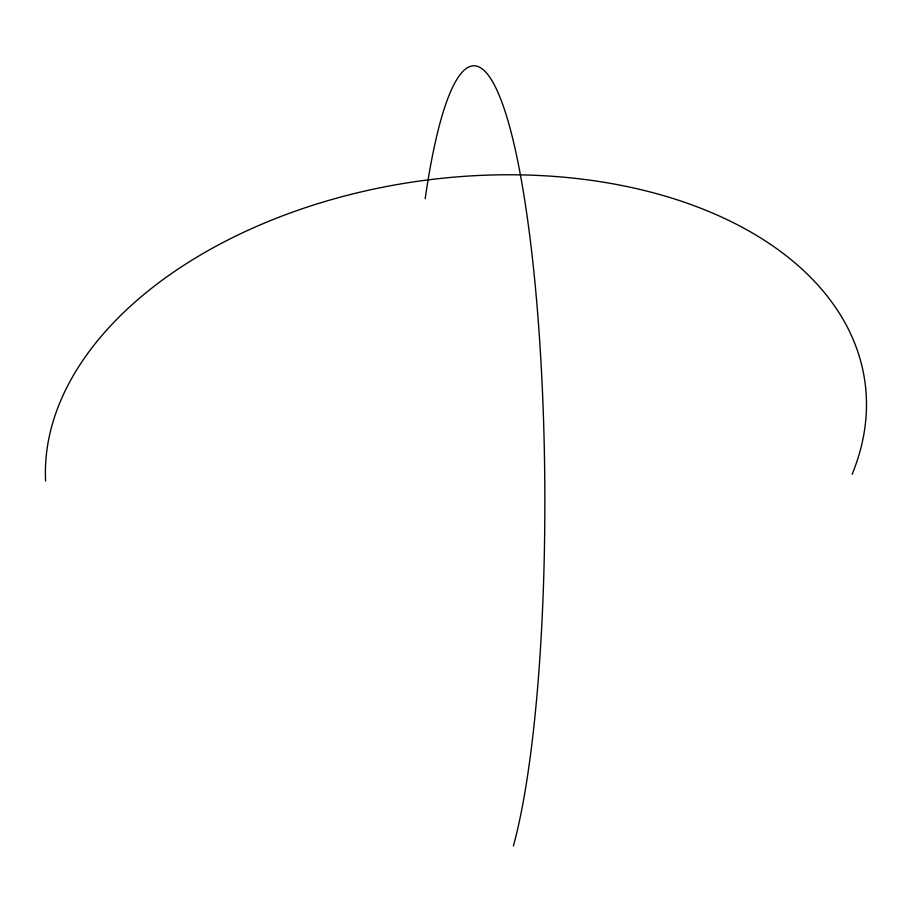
<?xml version="1.0" encoding="UTF-8"?>
<svg xmlns="http://www.w3.org/2000/svg" width="912" height="912" viewBox="0 0 912 912"><rect width="100%" height="100%" fill="white"/><g stroke="black" fill="none" stroke-linecap="round" stroke-linejoin="round"><path stroke-width="1.37" d="M45.6 480.932A412.862 260.125 -7.9 0 1 503.584 174.785A412.862 260.125 -7.9 0 1 852.104 474.331M425.174 198.713A417.662 67.876 89.6 0 1 528.208 224.09A417.662 67.876 89.6 0 1 513.41 845.926"/></g></svg>
